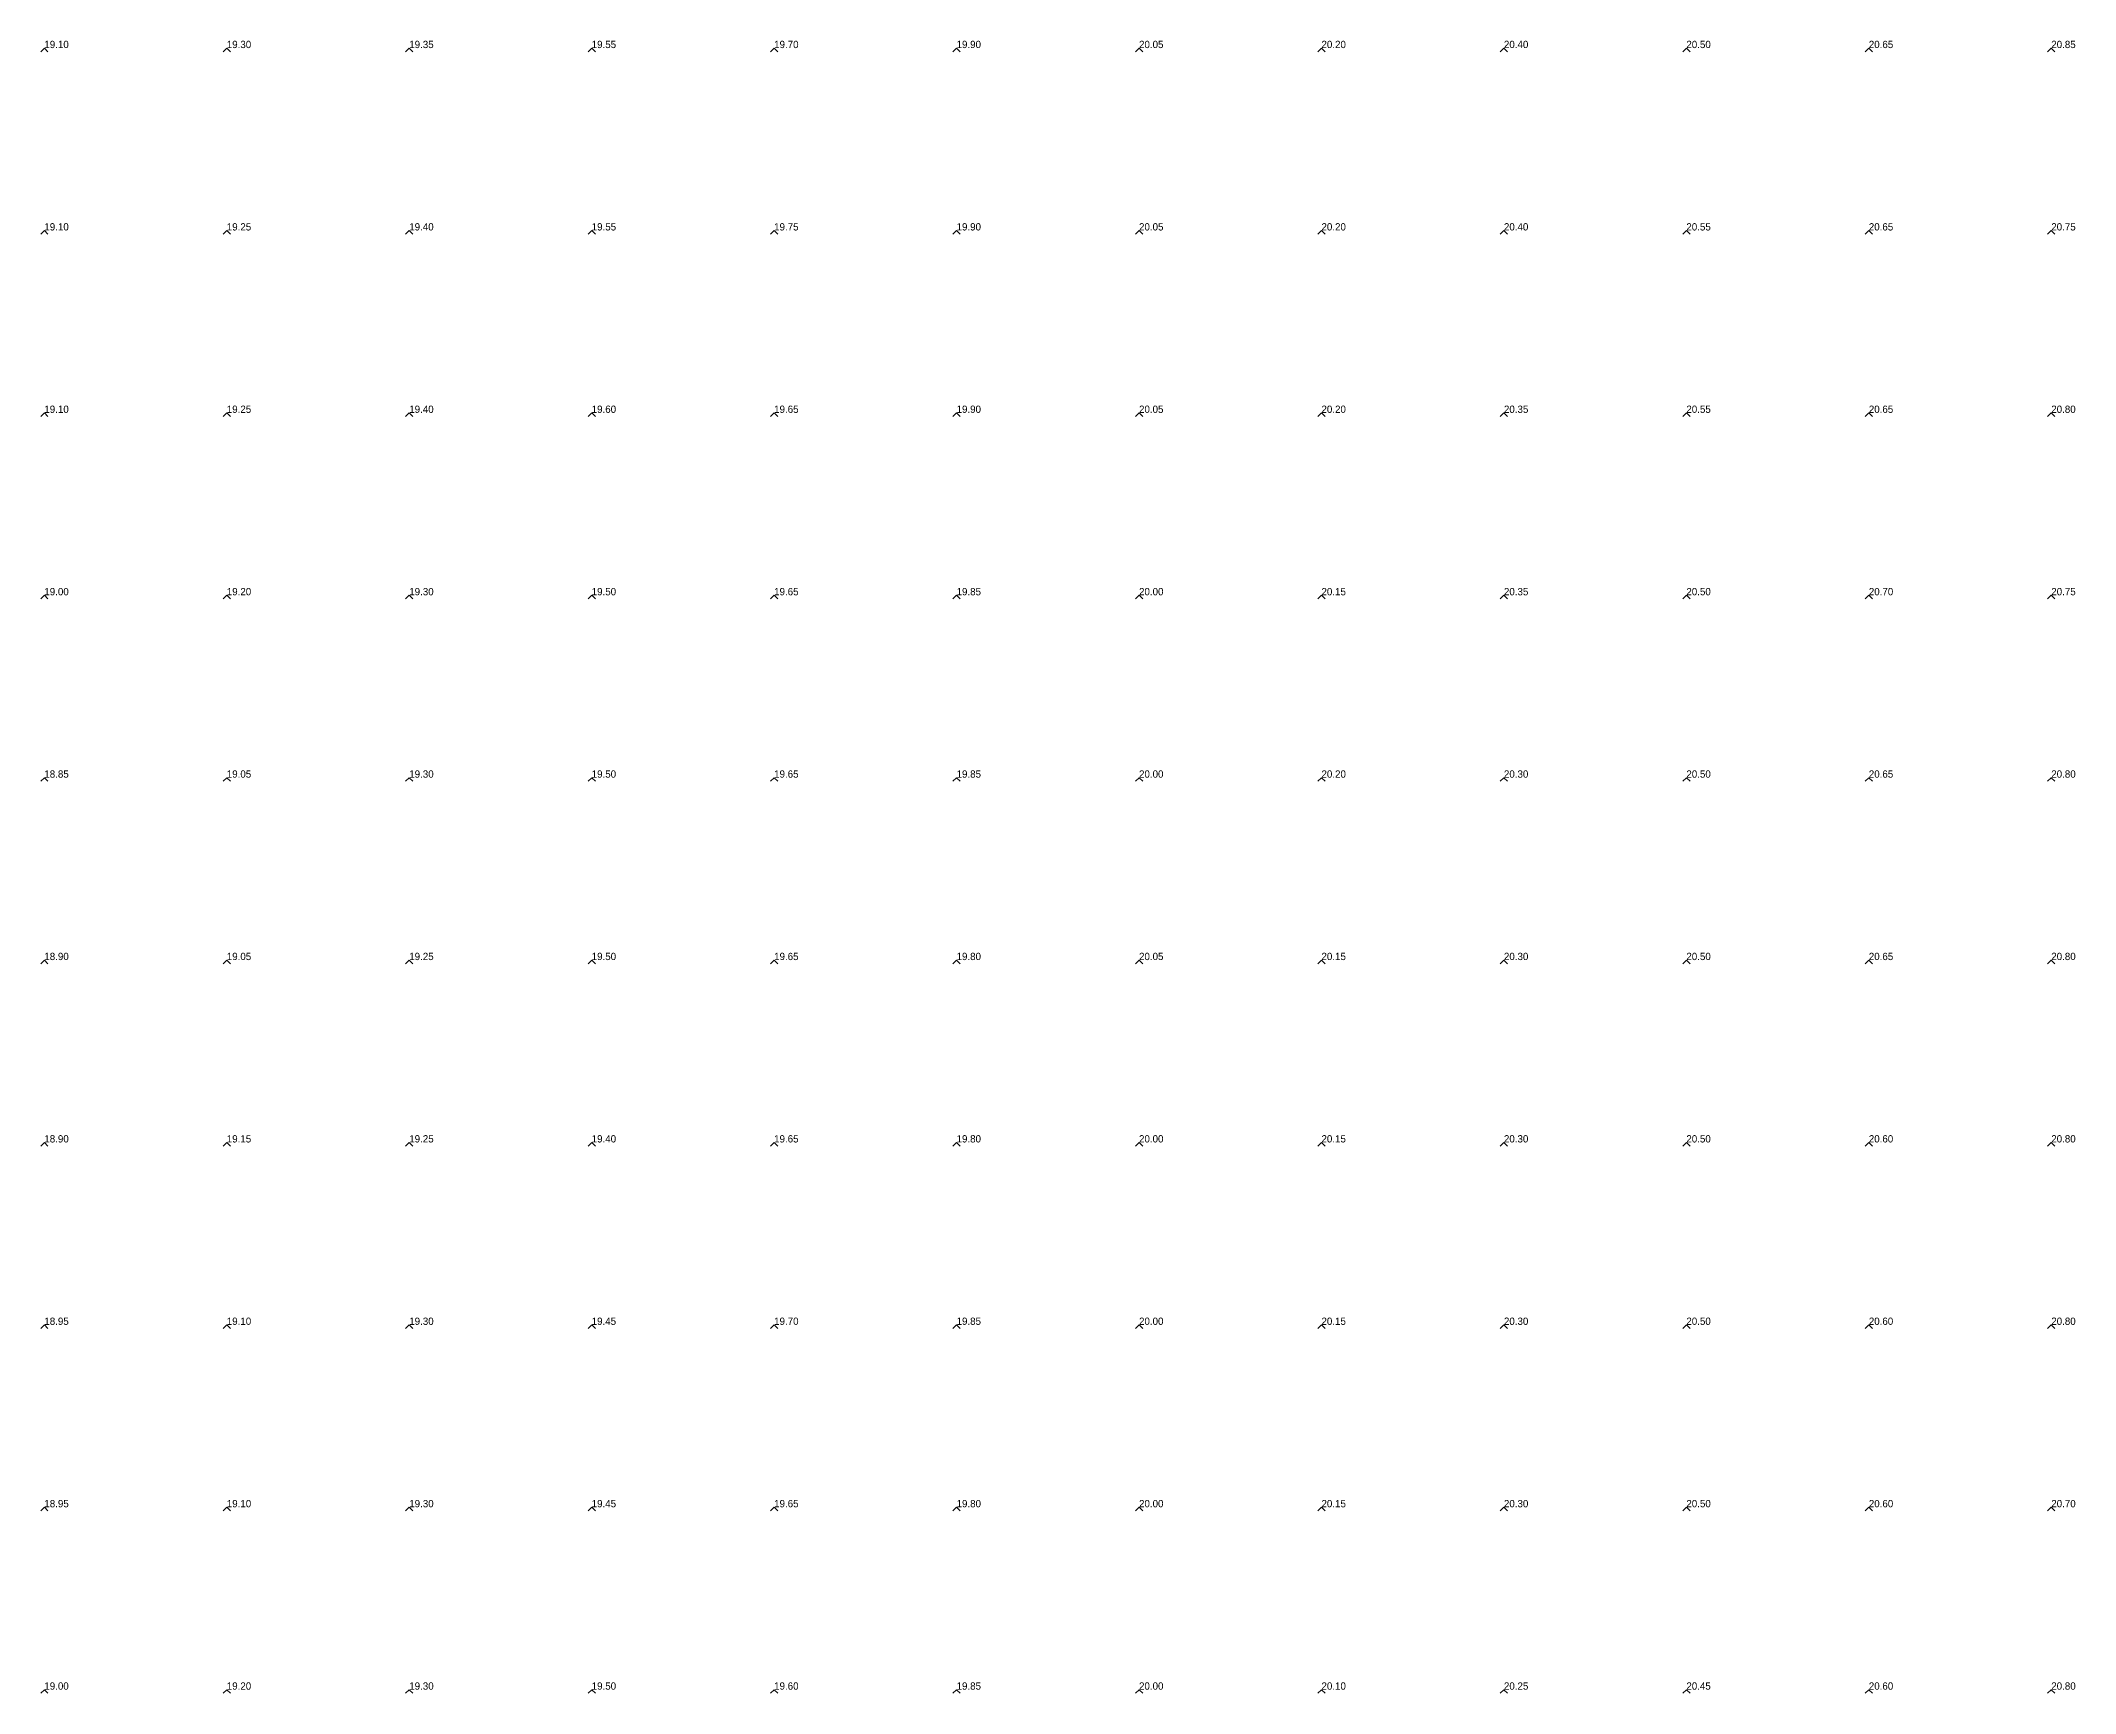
# Model space of a CAD drawing. Extents: x 570945 to 571083, y 5181392 to 5181597.
# Drawn here: x 570977.32 to 571005.2, y 5181494.08 to 5181516.73 of the extents above; entities that cross this region are included whole.
import ezdxf

# ---------------------------------------------------------------- set-up
doc = ezdxf.new("R2010")
doc.units = 0
doc.layers.add('Soundings', color=1, linetype='CONTINUOUS')

msp = doc.modelspace()

# ---------------------------------------------------------------- linework, layer by layer
at = {"layer": 'Soundings'}
for points in [[(570977.325, 5181516.575), (570977.375, 5181516.625), (570977.425, 5181516.575)], [(570979.825, 5181516.575), (570979.875, 5181516.625), (570979.925, 5181516.575)], [(570982.325, 5181516.575), (570982.375, 5181516.625), (570982.425, 5181516.575)], [(570984.825, 5181516.575), (570984.875, 5181516.625), (570984.925, 5181516.575)], [(570987.325, 5181516.575), (570987.375, 5181516.625), (570987.425, 5181516.575)], [(570989.825, 5181516.575), (570989.875, 5181516.625), (570989.925, 5181516.575)], [(570992.325, 5181516.575), (570992.375, 5181516.625), (570992.425, 5181516.575)], [(570994.825, 5181516.575), (570994.875, 5181516.625), (570994.925, 5181516.575)], [(570997.325, 5181516.575), (570997.375, 5181516.625), (570997.425, 5181516.575)], [(570999.825, 5181516.575), (570999.875, 5181516.625), (570999.925, 5181516.575)], [(571002.325, 5181516.575), (571002.375, 5181516.625), (571002.425, 5181516.575)], [(571004.825, 5181516.575), (571004.875, 5181516.625), (571004.925, 5181516.575)], [(570977.325, 5181514.075), (570977.375, 5181514.125), (570977.425, 5181514.075)], [(570979.825, 5181514.075), (570979.875, 5181514.125), (570979.925, 5181514.075)], [(570982.325, 5181514.075), (570982.375, 5181514.125), (570982.425, 5181514.075)], [(570984.825, 5181514.075), (570984.875, 5181514.125), (570984.925, 5181514.075)], [(570987.325, 5181514.075), (570987.375, 5181514.125), (570987.425, 5181514.075)], [(570989.825, 5181514.075), (570989.875, 5181514.125), (570989.925, 5181514.075)], [(570992.325, 5181514.075), (570992.375, 5181514.125), (570992.425, 5181514.075)], [(570994.825, 5181514.075), (570994.875, 5181514.125), (570994.925, 5181514.075)], [(570997.325, 5181514.075), (570997.375, 5181514.125), (570997.425, 5181514.075)], [(570999.825, 5181514.075), (570999.875, 5181514.125), (570999.925, 5181514.075)], [(571002.325, 5181514.075), (571002.375, 5181514.125), (571002.425, 5181514.075)], [(571004.825, 5181514.075), (571004.875, 5181514.125), (571004.925, 5181514.075)], [(570977.325, 5181511.575), (570977.375, 5181511.625), (570977.425, 5181511.575)], [(570979.825, 5181511.575), (570979.875, 5181511.625), (570979.925, 5181511.575)], [(570982.325, 5181511.575), (570982.375, 5181511.625), (570982.425, 5181511.575)], [(570984.825, 5181511.575), (570984.875, 5181511.625), (570984.925, 5181511.575)], [(570987.325, 5181511.575), (570987.375, 5181511.625), (570987.425, 5181511.575)], [(570989.825, 5181511.575), (570989.875, 5181511.625), (570989.925, 5181511.575)], [(570992.325, 5181511.575), (570992.375, 5181511.625), (570992.425, 5181511.575)], [(570994.825, 5181511.575), (570994.875, 5181511.625), (570994.925, 5181511.575)], [(570997.325, 5181511.575), (570997.375, 5181511.625), (570997.425, 5181511.575)], [(570999.825, 5181511.575), (570999.875, 5181511.625), (570999.925, 5181511.575)], [(571002.325, 5181511.575), (571002.375, 5181511.625), (571002.425, 5181511.575)], [(571004.825, 5181511.575), (571004.875, 5181511.625), (571004.925, 5181511.575)], [(570977.325, 5181509.075), (570977.375, 5181509.125), (570977.425, 5181509.075)], [(570979.825, 5181509.075), (570979.875, 5181509.125), (570979.925, 5181509.075)], [(570982.325, 5181509.075), (570982.375, 5181509.125), (570982.425, 5181509.075)], [(570984.825, 5181509.075), (570984.875, 5181509.125), (570984.925, 5181509.075)], [(570987.325, 5181509.075), (570987.375, 5181509.125), (570987.425, 5181509.075)], [(570989.825, 5181509.075), (570989.875, 5181509.125), (570989.925, 5181509.075)], [(570992.325, 5181509.075), (570992.375, 5181509.125), (570992.425, 5181509.075)], [(570994.825, 5181509.075), (570994.875, 5181509.125), (570994.925, 5181509.075)], [(570997.325, 5181509.075), (570997.375, 5181509.125), (570997.425, 5181509.075)], [(570999.825, 5181509.075), (570999.875, 5181509.125), (570999.925, 5181509.075)], [(571002.325, 5181509.075), (571002.375, 5181509.125), (571002.425, 5181509.075)], [(571004.825, 5181509.075), (571004.875, 5181509.125), (571004.925, 5181509.075)], [(570977.325, 5181506.575), (570977.375, 5181506.625), (570977.425, 5181506.575)], [(570979.825, 5181506.575), (570979.875, 5181506.625), (570979.925, 5181506.575)], [(570982.325, 5181506.575), (570982.375, 5181506.625), (570982.425, 5181506.575)], [(570984.825, 5181506.575), (570984.875, 5181506.625), (570984.925, 5181506.575)], [(570987.325, 5181506.575), (570987.375, 5181506.625), (570987.425, 5181506.575)], [(570989.825, 5181506.575), (570989.875, 5181506.625), (570989.925, 5181506.575)], [(570992.325, 5181506.575), (570992.375, 5181506.625), (570992.425, 5181506.575)], [(570994.825, 5181506.575), (570994.875, 5181506.625), (570994.925, 5181506.575)], [(570997.325, 5181506.575), (570997.375, 5181506.625), (570997.425, 5181506.575)], [(570999.825, 5181506.575), (570999.875, 5181506.625), (570999.925, 5181506.575)], [(571002.325, 5181506.575), (571002.375, 5181506.625), (571002.425, 5181506.575)], [(571004.825, 5181506.575), (571004.875, 5181506.625), (571004.925, 5181506.575)], [(570977.325, 5181504.075), (570977.375, 5181504.125), (570977.425, 5181504.075)], [(570979.825, 5181504.075), (570979.875, 5181504.125), (570979.925, 5181504.075)], [(570982.325, 5181504.075), (570982.375, 5181504.125), (570982.425, 5181504.075)], [(570984.825, 5181504.075), (570984.875, 5181504.125), (570984.925, 5181504.075)], [(570987.325, 5181504.075), (570987.375, 5181504.125), (570987.425, 5181504.075)], [(570989.825, 5181504.075), (570989.875, 5181504.125), (570989.925, 5181504.075)], [(570992.325, 5181504.075), (570992.375, 5181504.125), (570992.425, 5181504.075)], [(570994.825, 5181504.075), (570994.875, 5181504.125), (570994.925, 5181504.075)], [(570997.325, 5181504.075), (570997.375, 5181504.125), (570997.425, 5181504.075)], [(570999.825, 5181504.075), (570999.875, 5181504.125), (570999.925, 5181504.075)], [(571002.325, 5181504.075), (571002.375, 5181504.125), (571002.425, 5181504.075)], [(571004.825, 5181504.075), (571004.875, 5181504.125), (571004.925, 5181504.075)], [(570977.325, 5181501.575), (570977.375, 5181501.625), (570977.425, 5181501.575)], [(570979.825, 5181501.575), (570979.875, 5181501.625), (570979.925, 5181501.575)], [(570982.325, 5181501.575), (570982.375, 5181501.625), (570982.425, 5181501.575)], [(570984.825, 5181501.575), (570984.875, 5181501.625), (570984.925, 5181501.575)], [(570987.325, 5181501.575), (570987.375, 5181501.625), (570987.425, 5181501.575)], [(570989.825, 5181501.575), (570989.875, 5181501.625), (570989.925, 5181501.575)], [(570992.325, 5181501.575), (570992.375, 5181501.625), (570992.425, 5181501.575)], [(570994.825, 5181501.575), (570994.875, 5181501.625), (570994.925, 5181501.575)], [(570997.325, 5181501.575), (570997.375, 5181501.625), (570997.425, 5181501.575)], [(570999.825, 5181501.575), (570999.875, 5181501.625), (570999.925, 5181501.575)], [(571002.325, 5181501.575), (571002.375, 5181501.625), (571002.425, 5181501.575)], [(571004.825, 5181501.575), (571004.875, 5181501.625), (571004.925, 5181501.575)], [(570977.325, 5181499.075), (570977.375, 5181499.125), (570977.425, 5181499.075)], [(570979.825, 5181499.075), (570979.875, 5181499.125), (570979.925, 5181499.075)], [(570982.325, 5181499.075), (570982.375, 5181499.125), (570982.425, 5181499.075)], [(570984.825, 5181499.075), (570984.875, 5181499.125), (570984.925, 5181499.075)], [(570987.325, 5181499.075), (570987.375, 5181499.125), (570987.425, 5181499.075)], [(570989.825, 5181499.075), (570989.875, 5181499.125), (570989.925, 5181499.075)], [(570992.325, 5181499.075), (570992.375, 5181499.125), (570992.425, 5181499.075)], [(570994.825, 5181499.075), (570994.875, 5181499.125), (570994.925, 5181499.075)], [(570997.325, 5181499.075), (570997.375, 5181499.125), (570997.425, 5181499.075)], [(570999.825, 5181499.075), (570999.875, 5181499.125), (570999.925, 5181499.075)], [(571002.325, 5181499.075), (571002.375, 5181499.125), (571002.425, 5181499.075)], [(571004.825, 5181499.075), (571004.875, 5181499.125), (571004.925, 5181499.075)], [(570977.325, 5181496.575), (570977.375, 5181496.625), (570977.425, 5181496.575)], [(570979.825, 5181496.575), (570979.875, 5181496.625), (570979.925, 5181496.575)], [(570982.325, 5181496.575), (570982.375, 5181496.625), (570982.425, 5181496.575)], [(570984.825, 5181496.575), (570984.875, 5181496.625), (570984.925, 5181496.575)], [(570987.325, 5181496.575), (570987.375, 5181496.625), (570987.425, 5181496.575)], [(570989.825, 5181496.575), (570989.875, 5181496.625), (570989.925, 5181496.575)], [(570992.325, 5181496.575), (570992.375, 5181496.625), (570992.425, 5181496.575)], [(570994.825, 5181496.575), (570994.875, 5181496.625), (570994.925, 5181496.575)], [(570997.325, 5181496.575), (570997.375, 5181496.625), (570997.425, 5181496.575)], [(570999.825, 5181496.575), (570999.875, 5181496.625), (570999.925, 5181496.575)], [(571002.325, 5181496.575), (571002.375, 5181496.625), (571002.425, 5181496.575)], [(571004.825, 5181496.575), (571004.875, 5181496.625), (571004.925, 5181496.575)], [(570977.325, 5181494.075), (570977.375, 5181494.125), (570977.425, 5181494.075)], [(570979.825, 5181494.075), (570979.875, 5181494.125), (570979.925, 5181494.075)], [(570982.325, 5181494.075), (570982.375, 5181494.125), (570982.425, 5181494.075)], [(570984.825, 5181494.075), (570984.875, 5181494.125), (570984.925, 5181494.075)], [(570987.325, 5181494.075), (570987.375, 5181494.125), (570987.425, 5181494.075)], [(570989.825, 5181494.075), (570989.875, 5181494.125), (570989.925, 5181494.075)], [(570992.325, 5181494.075), (570992.375, 5181494.125), (570992.425, 5181494.075)], [(570994.825, 5181494.075), (570994.875, 5181494.125), (570994.925, 5181494.075)], [(570997.325, 5181494.075), (570997.375, 5181494.125), (570997.425, 5181494.075)], [(570999.825, 5181494.075), (570999.875, 5181494.125), (570999.925, 5181494.075)], [(571002.325, 5181494.075), (571002.375, 5181494.125), (571002.425, 5181494.075)], [(571004.825, 5181494.075), (571004.875, 5181494.125), (571004.925, 5181494.075)]]:
    msp.add_lwpolyline(points, dxfattribs=at)

# ---------------------------------------------------------------- texts
for s, p in [('19.10', (570977.375, 5181516.625, 19.1)), ('19.30', (570979.875, 5181516.625, 19.3)), ('19.35', (570982.375, 5181516.625, 19.35)), ('19.55', (570984.875, 5181516.625, 19.55)), ('19.70', (570987.375, 5181516.625, 19.7)), ('19.90', (570989.875, 5181516.625, 19.9)), ('20.05', (570992.375, 5181516.625, 20.05)), ('20.20', (570994.875, 5181516.625, 20.2)), ('20.40', (570997.375, 5181516.625, 20.4)), ('20.50', (570999.875, 5181516.625, 20.5)), ('20.65', (571002.375, 5181516.625, 20.65)), ('20.85', (571004.875, 5181516.625, 20.85)), ('19.10', (570977.375, 5181514.125, 19.1)), ('19.25', (570979.875, 5181514.125, 19.25)), ('19.40', (570982.375, 5181514.125, 19.4)), ('19.55', (570984.875, 5181514.125, 19.55)), ('19.75', (570987.375, 5181514.125, 19.75)), ('19.90', (570989.875, 5181514.125, 19.9)), ('20.05', (570992.375, 5181514.125, 20.05)), ('20.20', (570994.875, 5181514.125, 20.2)), ('20.40', (570997.375, 5181514.125, 20.4)), ('20.55', (570999.875, 5181514.125, 20.55)), ('20.65', (571002.375, 5181514.125, 20.65)), ('20.75', (571004.875, 5181514.125, 20.75)), ('19.10', (570977.375, 5181511.625, 19.1)), ('19.25', (570979.875, 5181511.625, 19.25)), ('19.40', (570982.375, 5181511.625, 19.4)), ('19.60', (570984.875, 5181511.625, 19.6)), ('19.65', (570987.375, 5181511.625, 19.65)), ('19.90', (570989.875, 5181511.625, 19.9)), ('20.05', (570992.375, 5181511.625, 20.05)), ('20.20', (570994.875, 5181511.625, 20.2)), ('20.35', (570997.375, 5181511.625, 20.35)), ('20.55', (570999.875, 5181511.625, 20.55)), ('20.65', (571002.375, 5181511.625, 20.65)), ('20.80', (571004.875, 5181511.625, 20.8)), ('19.00', (570977.375, 5181509.125, 19)), ('19.20', (570979.875, 5181509.125, 19.2)), ('19.30', (570982.375, 5181509.125, 19.3)), ('19.50', (570984.875, 5181509.125, 19.5)), ('19.65', (570987.375, 5181509.125, 19.65)), ('19.85', (570989.875, 5181509.125, 19.85)), ('20.00', (570992.375, 5181509.125, 20)), ('20.15', (570994.875, 5181509.125, 20.15)), ('20.35', (570997.375, 5181509.125, 20.35)), ('20.50', (570999.875, 5181509.125, 20.5)), ('20.70', (571002.375, 5181509.125, 20.7)), ('20.75', (571004.875, 5181509.125, 20.75)), ('18.85', (570977.375, 5181506.625, 18.85)), ('19.05', (570979.875, 5181506.625, 19.05)), ('19.30', (570982.375, 5181506.625, 19.3)), ('19.50', (570984.875, 5181506.625, 19.5)), ('19.65', (570987.375, 5181506.625, 19.65)), ('19.85', (570989.875, 5181506.625, 19.85)), ('20.00', (570992.375, 5181506.625, 20)), ('20.20', (570994.875, 5181506.625, 20.2)), ('20.30', (570997.375, 5181506.625, 20.3)), ('20.50', (570999.875, 5181506.625, 20.5)), ('20.65', (571002.375, 5181506.625, 20.65)), ('20.80', (571004.875, 5181506.625, 20.8)), ('18.90', (570977.375, 5181504.125, 18.9)), ('19.05', (570979.875, 5181504.125, 19.05)), ('19.25', (570982.375, 5181504.125, 19.25)), ('19.50', (570984.875, 5181504.125, 19.5)), ('19.65', (570987.375, 5181504.125, 19.65)), ('19.80', (570989.875, 5181504.125, 19.8)), ('20.05', (570992.375, 5181504.125, 20.05)), ('20.15', (570994.875, 5181504.125, 20.15)), ('20.30', (570997.375, 5181504.125, 20.3)), ('20.50', (570999.875, 5181504.125, 20.5)), ('20.65', (571002.375, 5181504.125, 20.65)), ('20.80', (571004.875, 5181504.125, 20.8)), ('18.90', (570977.375, 5181501.625, 18.9)), ('19.15', (570979.875, 5181501.625, 19.15)), ('19.25', (570982.375, 5181501.625, 19.25)), ('19.40', (570984.875, 5181501.625, 19.4)), ('19.65', (570987.375, 5181501.625, 19.65)), ('19.80', (570989.875, 5181501.625, 19.8)), ('20.00', (570992.375, 5181501.625, 20)), ('20.15', (570994.875, 5181501.625, 20.15)), ('20.30', (570997.375, 5181501.625, 20.3)), ('20.50', (570999.875, 5181501.625, 20.5)), ('20.60', (571002.375, 5181501.625, 20.6)), ('20.80', (571004.875, 5181501.625, 20.8)), ('18.95', (570977.375, 5181499.125, 18.95)), ('19.10', (570979.875, 5181499.125, 19.1)), ('19.30', (570982.375, 5181499.125, 19.3)), ('19.45', (570984.875, 5181499.125, 19.45)), ('19.70', (570987.375, 5181499.125, 19.7)), ('19.85', (570989.875, 5181499.125, 19.85)), ('20.00', (570992.375, 5181499.125, 20)), ('20.15', (570994.875, 5181499.125, 20.15)), ('20.30', (570997.375, 5181499.125, 20.3)), ('20.50', (570999.875, 5181499.125, 20.5)), ('20.60', (571002.375, 5181499.125, 20.6)), ('20.80', (571004.875, 5181499.125, 20.8)), ('18.95', (570977.375, 5181496.625, 18.95)), ('19.10', (570979.875, 5181496.625, 19.1)), ('19.30', (570982.375, 5181496.625, 19.3)), ('19.45', (570984.875, 5181496.625, 19.45)), ('19.65', (570987.375, 5181496.625, 19.65)), ('19.80', (570989.875, 5181496.625, 19.8)), ('20.00', (570992.375, 5181496.625, 20)), ('20.15', (570994.875, 5181496.625, 20.15)), ('20.30', (570997.375, 5181496.625, 20.3)), ('20.50', (570999.875, 5181496.625, 20.5)), ('20.60', (571002.375, 5181496.625, 20.6)), ('20.70', (571004.875, 5181496.625, 20.7)), ('19.00', (570977.375, 5181494.125, 19)), ('19.20', (570979.875, 5181494.125, 19.2)), ('19.30', (570982.375, 5181494.125, 19.3)), ('19.50', (570984.875, 5181494.125, 19.5)), ('19.60', (570987.375, 5181494.125, 19.6)), ('19.85', (570989.875, 5181494.125, 19.85)), ('20.00', (570992.375, 5181494.125, 20)), ('20.10', (570994.875, 5181494.125, 20.1)), ('20.25', (570997.375, 5181494.125, 20.25)), ('20.45', (570999.875, 5181494.125, 20.45)), ('20.60', (571002.375, 5181494.125, 20.6)), ('20.80', (571004.875, 5181494.125, 20.8))]:
    msp.add_text(s, height=0.1, dxfattribs=at).set_placement(p)

doc.saveas('drawing.dxf')
